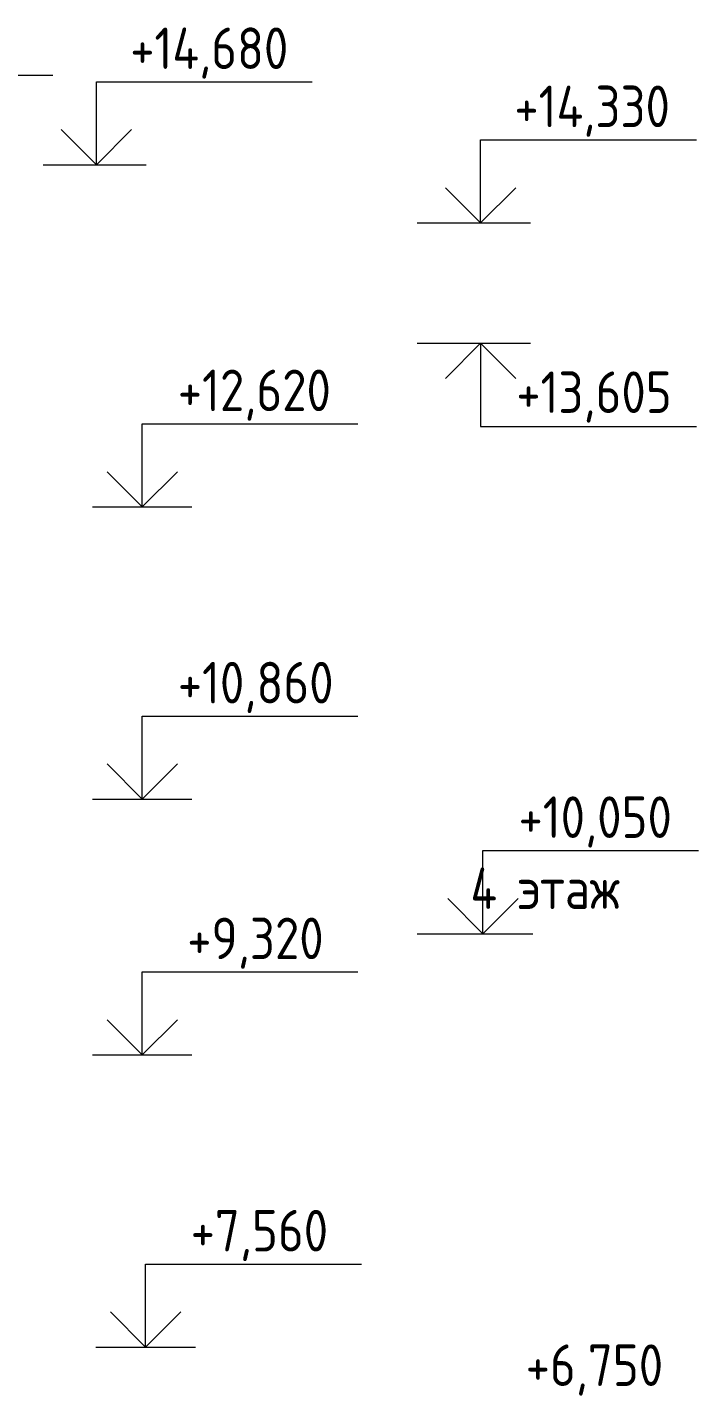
# Model space of a CAD drawing. Header units: millimetres. Extents: x -515342 to 330399, y -224905 to 507333.
# Drawn here: x 236678 to 240723, y -43861 to -35622 of the extents above; entities that cross this region are included whole.
import ezdxf

# ---------------------------------------------------------------- set-up
doc = ezdxf.new("R2010")
doc.units = ezdxf.units.MM
for name, color, linetype, lineweight in [('Аннотация', 7, 'Continuous', 0), ('Линии', 7, 'Continuous', 0), ('Отметки', 7, 'Continuous', 0)]:
    doc.layers.add(name, color=color, linetype=linetype, lineweight=lineweight)
doc.styles.add('GOST Common_1', font='', dxfattribs={"width": 0.9, "height": 250})
doc.styles.add('GOST Common_2', font='', dxfattribs={"width": 0.9, "height": 250})
doc.styles.get('GOST Common_1').set_extended_font_data('GOST Common')
doc.styles.get('GOST Common_2').set_extended_font_data('GOST Common')

# ---------------------------------------------------------------- blocks, each defined once
blk = doc.blocks.new('Высотные отметки - Стрелка вверх-5091-Фасад А_-Д')
at = {"layer": 'Аннотация'}
for p, q in [((19478.6, 700), (20778.6, 700)), ((19478.6, 200), (19478.6, 700)), ((19478.6, 200), (19266.5, 412.1)), ((19478.6, 200), (19690.7, 412.1)), ((19178.6, 200), (19778.6, 200))]:
    blk.add_line(p, q, dxfattribs=at)
blk = doc.blocks.new('Высотные отметки - Стрелка вниз-5092-Фасад А_-Д')
at = {"layer": 'Аннотация'}
for p, q in [((19178.6, 0), (19778.6, 0)), ((19478.6, 0), (19266.5, -212.1)), ((19478.6, 0), (19478.6, -500)), ((19478.6, 0), (19690.7, -212.1)), ((19478.6, -500), (20778.6, -500))]:
    blk.add_line(p, q, dxfattribs=at)

msp = doc.modelspace()

# ---------------------------------------------------------------- linework, layer by layer
at = {"layer": 'Линии'}
for p, q in [((236772.3068, -36449.182), (237032.3068, -36449.182)), ((239026.3068, -36799.182), (239686.3068, -36799.182)), ((239026.3068, -37524.182), (239686.3068, -37524.182)), ((237229.8365, -38509.182), (237529.8365, -38509.182)), ((237229.8365, -40269.182), (237529.8365, -40269.182)), ((239026.3068, -41079.182), (239686.3068, -41079.182)), ((237229.8365, -41809.182), (237529.8365, -41809.182)), ((237229.8365, -43569.182), (237529.8365, -43569.182))]:
    msp.add_line(p, q, dxfattribs=at)
at = {"layer": 'Отметки'}
for p, q in [((236772.3068, -36449.182), (237094.2681, -36449.182)), ((239026.3068, -36799.182), (239409.2355, -36799.182)), ((239026.3068, -37524.182), (239409.2355, -37524.182)), ((237229.8365, -38509.182), (237369.8853, -38509.182)), ((237229.8365, -40269.182), (237369.8853, -40269.182)), ((239026.3068, -41079.182), (239422.7638, -41079.182)), ((237229.8365, -41809.182), (237369.8853, -41809.182)), ((237229.8365, -43569.182), (237390.4602, -43569.182))]:
    msp.add_line(p, q, dxfattribs=at)

# ---------------------------------------------------------------- block references
for name, p in [('Высотные отметки - Стрелка вверх-5091-Фасад А_-Д', (216053.2282, -36608.982)), ('Высотные отметки - Стрелка вверх-5091-Фасад А_-Д', (217615.6753, -36649.182)), ('Высотные отметки - Стрелка вверх-5091-Фасад А_-Д', (219930.6427, -36999.182)), ('Высотные отметки - Стрелка вниз-5092-Фасад А_-Д', (219930.6427, -37524.182)), ('Высотные отметки - Стрелка вверх-5091-Фасад А_-Д', (217891.2925, -38709.182)), ('Высотные отметки - Стрелка вверх-5091-Фасад А_-Д', (217891.2925, -40469.182)), ('Высотные отметки - Стрелка вверх-5091-Фасад А_-Д', (219944.1711, -41279.182)), ('Высотные отметки - Стрелка вверх-5091-Фасад А_-Д', (217891.2925, -42009.182)), ('Высотные отметки - Стрелка вверх-5091-Фасад А_-Д', (217911.8674, -43769.182))]:
    msp.add_blockref(name, p, dxfattribs=at)

# ---------------------------------------------------------------- texts
at = {"layer": 'Аннотация', "char_height": 250, "attachment_point": 1, "style": 'GOST Common_2'}
for s, insert, width in [('4 ', (239347.1866, -40680.1362), 344.725625), ('этаж', (239631.6137, -40680.1362), 1002.109375)]:
    msp.add_mtext(s, dxfattribs=dict(at, insert=insert, width=width))
at = {"layer": 'Отметки', "char_height": 250, "attachment_point": 1, "line_spacing_factor": 1.022761, "style": 'GOST Common_1'}
for s, insert, width in [('+14,680', (237297.7079, -35622.4749), 1191.744618), ('+14,330', (239612.6752, -35972.4749), 1191.744618), ('+12,620', (237584.639, -37682.4749), 1164.590943), ('+13,605', (239623.9893, -37693.6253), 1164.590943), ('+10,860', (237584.639, -39442.4749), 1164.590943), ('+10,050', (239637.5176, -40252.4749), 1164.590943), ('+9,320', (237641.2092, -40982.4749), 1028.822569), ('+7,560', (237661.7841, -42742.4749), 1028.822569), ('+6,750', (239680.5594, -43552.4749), 1028.822569)]:
    msp.add_mtext(s, dxfattribs=dict(at, insert=insert, width=width))

doc.saveas('drawing.dxf')
